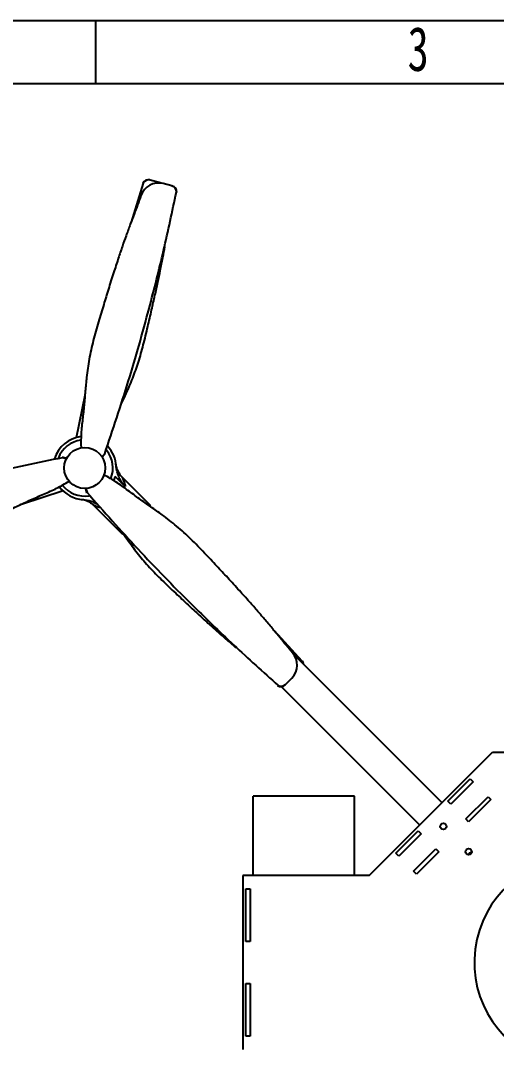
# Model space of a CAD drawing. Header units: millimetres. Extents: x 0 to 297, y 0 to 210.
# Drawn here: x 102.6 to 140.2, y 128.8 to 210 of the extents above; entities that cross this region are included whole.
import ezdxf

# ---------------------------------------------------------------- set-up
doc = ezdxf.new("R2010")
doc.units = ezdxf.units.MM
doc.layers.add('图框', color=7, linetype='Continuous')
doc.styles.add('SLDTEXTSTYLE5', font='TXT', dxfattribs={"width": 0.7})

msp = doc.modelspace()

# ---------------------------------------------------------------- linework, layer by layer
at = {"color": 7, "linetype": 'Continuous', "lineweight": 25}
for p, q in [((112.828, 197.352), (112.791, 197.362)), ((112.279, 197.111), (111.308, 194.012)), ((112.279, 197.111), (112.242, 197.121)), ((113.528, 197.164), (112.828, 197.352)), ((113.684, 197.113), (113.528, 197.164)), ((114.545, 196.892), (113.845, 197.08)), ((114.545, 196.892), (114.582, 196.882)), ((114.899, 196.409), (114.937, 196.399)), ((107.654, 180.297), (106.954, 176.929)), ((108.995, 175.436), (109.223, 175.671)), ((109.014, 175.406), (109.261, 175.661)), ((109.223, 175.671), (109.261, 175.661)), ((105.866, 175.354), (105.856, 175.391)), ((106.201, 175.305), (105.856, 175.391)), ((106.185, 175.274), (105.866, 175.354)), ((110.122, 174.817), (110.122, 174.809)), ((110.045, 173.872), (109.923, 173.549)), ((110.851, 173.065), (110.045, 173.872)), ((112.881, 171.538), (110.605, 173.814)), ((102.645, 171.682), (105.92, 172.762)), ((107.695, 172.92), (107.792, 172.578)), ((107.73, 172.921), (107.82, 172.605)), ((107.82, 172.605), (107.792, 172.578)), ((108.366, 171.575), (110.642, 169.299)), ((110.672, 169.33), (110.642, 169.299)), ((124.859, 159.239), (122.662, 161.63)), ((135.921, 148.027), (124.219, 159.728)), ((124.859, 159.239), (124.886, 159.266)), ((123.537, 157.387), (124.049, 157.899)), ((122.941, 157.321), (122.914, 157.294)), ((123.191, 157.221), (134.153, 146.259)), ((123.537, 157.387), (123.509, 157.359)), ((130.155, 142.262), (139.918, 152.025)), ((139.918, 152.025), (152.53, 152.025)), ((136.392, 148.145), (138.16, 149.913)), ((136.392, 148.145), (138.16, 149.913)), ((138.396, 149.677), (136.628, 147.909)), ((138.396, 149.677), (136.628, 147.909)), ((138.16, 149.913), (138.396, 149.677)), ((138.16, 149.913), (138.396, 149.677)), ((120.989, 142.262), (120.989, 148.525)), ((128.989, 148.525), (120.989, 148.525)), ((128.989, 142.262), (128.989, 148.525)), ((136.628, 147.909), (136.392, 148.145)), ((136.628, 147.909), (136.392, 148.145)), ((137.806, 146.731), (139.574, 148.498)), ((137.806, 146.731), (139.574, 148.498)), ((139.81, 148.263), (138.042, 146.495)), ((139.81, 148.263), (138.042, 146.495)), ((139.574, 148.498), (139.81, 148.263)), ((139.574, 148.498), (139.81, 148.263)), ((138.042, 146.495), (137.806, 146.731)), ((138.042, 146.495), (137.806, 146.731)), ((132.267, 144.02), (134.035, 145.788)), ((132.267, 144.02), (134.035, 145.788)), ((134.271, 145.552), (132.503, 143.784)), ((134.271, 145.552), (132.503, 143.784)), ((134.035, 145.788), (134.271, 145.552)), ((134.035, 145.788), (134.271, 145.552)), ((132.503, 143.784), (132.267, 144.02)), ((132.503, 143.784), (132.267, 144.02)), ((133.682, 142.606), (135.449, 144.374)), ((133.682, 142.606), (135.449, 144.374)), ((135.685, 144.138), (133.917, 142.37)), ((135.685, 144.138), (133.917, 142.37)), ((135.449, 144.374), (135.685, 144.138)), ((135.449, 144.374), (135.685, 144.138)), ((130.155, 142.262), (120.155, 142.262)), ((120.155, 142.262), (120.155, 128.454)), ((133.917, 142.37), (133.682, 142.606)), ((133.917, 142.37), (133.682, 142.606)), ((120.405, 137.025), (120.405, 141.191)), ((120.405, 141.191), (120.739, 141.191)), ((120.405, 137.025), (120.405, 141.191)), ((120.405, 141.191), (120.739, 141.191)), ((120.739, 141.191), (120.739, 137.025)), ((120.739, 141.191), (120.739, 137.025)), ((120.739, 137.025), (120.405, 137.025)), ((120.739, 137.025), (120.405, 137.025)), ((120.405, 129.525), (120.405, 133.691)), ((120.405, 133.691), (120.739, 133.691)), ((120.405, 129.525), (120.405, 133.691)), ((120.405, 133.691), (120.739, 133.691)), ((120.739, 133.691), (120.739, 129.525)), ((120.739, 133.691), (120.739, 129.525)), ((120.739, 129.525), (120.405, 129.525)), ((120.739, 129.525), (120.405, 129.525))]:
    msp.add_line(p, q, dxfattribs=at)
for centre, radius in [((107.637, 174.544), 1.625), ((136.039, 146.141), 0.25), ((138.042, 144.138), 0.25)]:
    msp.add_circle(centre, radius, dxfattribs=at)
for centre, radius, start, end in [((112.67, 196.891), 0.486, 75.68732, 151.76643), ((112.708, 196.881), 0.486, 75.68732, 151.76643), ((113.487, 195.654), 1.47, 75.90098, 161.30073), ((114.413, 196.424), 0.486, 358.23357, 74.31268), ((114.451, 196.414), 0.486, 358.23357, 74.31268), ((107.637, 174.544), 2.5, 96.5685, 163.23445), ((107.637, 174.544), 2.233, 97.42912, 159.10459), ((107.637, 174.544), 2.5, 2.91566, 43.09453), ((107.637, 174.544), 2.233, 337.43114, 39.06217), ((107.637, 174.544), 2.5, 216.53359, 267.08434), ((107.637, 174.544), 2.233, 217.33236, 279.21432), ((122.993, 158.922), 1.47, 315.90098, 41.30073), ((124.426, 158.978), 0.506, 4.52378, 31.0804), ((124.456, 159.006), 0.503, 358.03674, 31.14716), ((123.17, 157.707), 0.486, 238.23357, 314.31268), ((123.197, 157.735), 0.486, 238.23357, 314.31268), ((138.489, 143.691), 0.5, 113.19301, 156.80699), ((146.822, 135.358), 8.333, 90, 338.28438)]:
    msp.add_arc(centre, radius, start, end, dxfattribs=at)
for points, knots in [([(112.094, 196.125), (112.005, 195.879), (111.827, 195.387), (111.54, 194.632), (111.233, 193.819), (110.924, 192.972), (110.606, 192.069), (110.275, 191.093), (109.904, 189.956), (109.52, 188.738), (109.123, 187.443), (108.718, 186.094), (108.302, 184.656), (107.97, 183.184), (107.792, 181.833), (107.681, 180.619), (107.59, 179.511), (107.468, 178.397), (107.331, 177.274), (107.342, 176.519), (107.347, 176.143)], [0, 0, 0, 0, 0.037922, 0.07606, 0.117197, 0.164116, 0.206855, 0.256247, 0.313652, 0.380434, 0.441528, 0.510188, 0.584826, 0.658786, 0.728843, 0.782477, 0.83598, 0.890276, 0.94525, 1, 1, 1, 1]), ([(109.223, 175.671), (109.86, 177.575), (111.133, 181.382), (112.652, 186.765), (113.914, 191.774), (114.571, 194.863), (114.899, 196.409)], [0, 0, 0, 0, 0.279917, 0.559681, 0.779662, 1, 1, 1, 1]), ([(110.581, 179.717), (110.697, 179.963), (110.996, 180.601), (111.458, 181.663), (111.916, 182.941), (112.29, 184.316), (112.62, 185.699), (112.928, 187.013), (113.194, 188.188), (113.423, 189.231), (113.632, 190.228), (113.819, 191.157), (113.934, 191.781), (113.986, 192.061)], [0, 0, 0, 0, 0.063586, 0.164767, 0.270347, 0.380371, 0.49731, 0.60237, 0.695732, 0.77852, 0.851859, 0.93347, 1, 1, 1, 1]), ([(105.866, 175.354), (103.899, 174.953), (99.966, 174.152), (94.544, 172.776), (89.576, 171.364), (86.572, 170.389), (85.069, 169.901)], [0, 0, 0, 0, 0.279917, 0.559681, 0.779662, 1, 1, 1, 1]), ([(110.608, 173.816), (110.586, 173.837), (110.513, 173.905), (110.414, 174.036), (110.313, 174.197), (110.239, 174.353), (110.188, 174.494), (110.155, 174.613), (110.137, 174.706), (110.128, 174.767), (110.123, 174.8), (110.122, 174.811), (110.122, 174.814), (110.122, 174.816), (110.122, 174.817), (110.121, 174.818), (110.121, 174.818), (110.121, 174.818)], [0, 0, 0, 0, 0.077102, 0.252612, 0.414499, 0.560777, 0.688738, 0.794953, 0.87569, 0.928306, 0.952867, 0.957458, 0.960601, 0.964271, 0.970479, 0.984952, 1, 1, 1, 1]), ([(110.851, 173.065), (110.758, 173.17), (110.57, 173.383), (110.365, 173.753), (110.212, 174.147), (110.148, 174.457), (110.136, 174.634), (110.133, 174.671)], [0, 0, 0, 0, 0.233449, 0.4742043, 0.703204, 0.9385971, 1, 1, 1, 1]), ([(124.098, 159.892), (123.93, 160.092), (123.592, 160.493), (123.082, 161.119), (122.531, 161.791), (121.953, 162.482), (121.329, 163.209), (120.649, 163.984), (119.85, 164.874), (118.988, 165.815), (118.065, 166.806), (117.099, 167.831), (116.061, 168.911), (114.953, 169.934), (113.872, 170.764), (112.876, 171.468), (111.962, 172.1), (111.058, 172.762), (110.154, 173.443), (109.495, 173.811), (109.166, 173.995)], [0, 0, 0, 0, 0.037922, 0.07606, 0.117197, 0.164116, 0.206855, 0.256247, 0.313652, 0.380434, 0.441528, 0.510188, 0.584826, 0.658786, 0.728843, 0.782477, 0.83598, 0.890276, 0.94525, 1, 1, 1, 1]), ([(110.603, 173.812), (110.602, 173.813), (110.6, 173.82), (110.629, 173.753), (110.677, 173.634), (110.739, 173.47), (110.805, 173.261), (110.838, 173.119), (110.851, 173.065)], [0, 0, 0, 0, 0.067582, 0.277589, 0.359624, 0.599745, 0.846551, 1, 1, 1, 1]), ([(86.717, 167.613), (86.975, 167.659), (87.491, 167.751), (88.288, 167.88), (89.145, 168.021), (90.033, 168.176), (90.975, 168.352), (91.985, 168.554), (93.155, 168.801), (94.402, 169.077), (95.722, 169.381), (97.092, 169.705), (98.546, 170.064), (99.987, 170.512), (101.245, 171.033), (102.353, 171.544), (103.358, 172.019), (104.383, 172.471), (105.424, 172.913), (106.073, 173.3), (106.397, 173.493)], [0, 0, 0, 0, 0.037922, 0.07606, 0.117197, 0.164116, 0.206855, 0.256247, 0.313652, 0.380434, 0.441528, 0.510188, 0.584826, 0.658786, 0.728843, 0.782477, 0.83598, 0.890276, 0.94525, 1, 1, 1, 1]), ([(107.82, 172.605), (109.15, 171.102), (111.811, 168.096), (115.713, 164.089), (119.42, 160.492), (121.767, 158.379), (122.941, 157.321)], [0, 0, 0, 0, 0.279917, 0.559681, 0.779662, 1, 1, 1, 1]), ([(107.37, 172.058), (107.372, 172.058), (107.379, 172.057), (107.4, 172.054), (107.451, 172.047), (107.557, 172.028), (107.735, 171.979), (107.948, 171.89), (108.161, 171.756), (108.299, 171.65), (108.359, 171.58), (108.365, 171.574)], [0, 0, 0, 0, 0.00494, 0.023502, 0.053169, 0.14387, 0.309358, 0.54274, 0.754601, 0.977651, 1, 1, 1, 1]), ([(107.509, 172.047), (107.726, 172.021), (108.111, 171.975), (108.444, 171.778), (108.589, 171.692)], [0, 0, 0, 0, 0.56241, 1, 1, 1, 1]), ([(108.854, 171.397), (108.85, 171.398), (108.755, 171.423), (108.598, 171.483), (108.437, 171.547), (108.364, 171.579), (108.367, 171.577), (108.368, 171.577)], [0, 0, 0, 0, 0.013775, 0.371119, 0.697234, 0.891039, 1, 1, 1, 1]), ([(110.688, 169.345), (110.829, 169.143), (111.218, 168.585), (111.891, 167.675), (112.769, 166.639), (113.773, 165.628), (114.806, 164.65), (115.79, 163.726), (116.674, 162.908), (117.463, 162.188), (118.222, 161.509), (118.933, 160.882), (119.416, 160.47), (119.632, 160.286)], [0, 0, 0, 0, 0.058069, 0.159846, 0.266048, 0.376721, 0.494348, 0.600027, 0.693939, 0.777215, 0.850986, 0.933078, 1, 1, 1, 1])]:
    msp.add_open_spline(points, degree=3, knots=knots, dxfattribs=at)
at = {"layer": '图框'}
for p, q in [((0, 210), (297, 210)), ((108.5, 210), (108.5, 205))]:
    msp.add_line(p, q, dxfattribs=at)
at = {"layer": '图框', "linetype": 'Continuous', "lineweight": 25}
msp.add_line((25, 205), (292, 205), dxfattribs=at)

# ---------------------------------------------------------------- texts
at = {"layer": '图框', "insert": (134.044, 209.502), "char_height": 3.5, "attachment_point": 2, "style": 'SLDTEXTSTYLE5'}
msp.add_mtext('3', dxfattribs=at)

doc.saveas('drawing.dxf')
